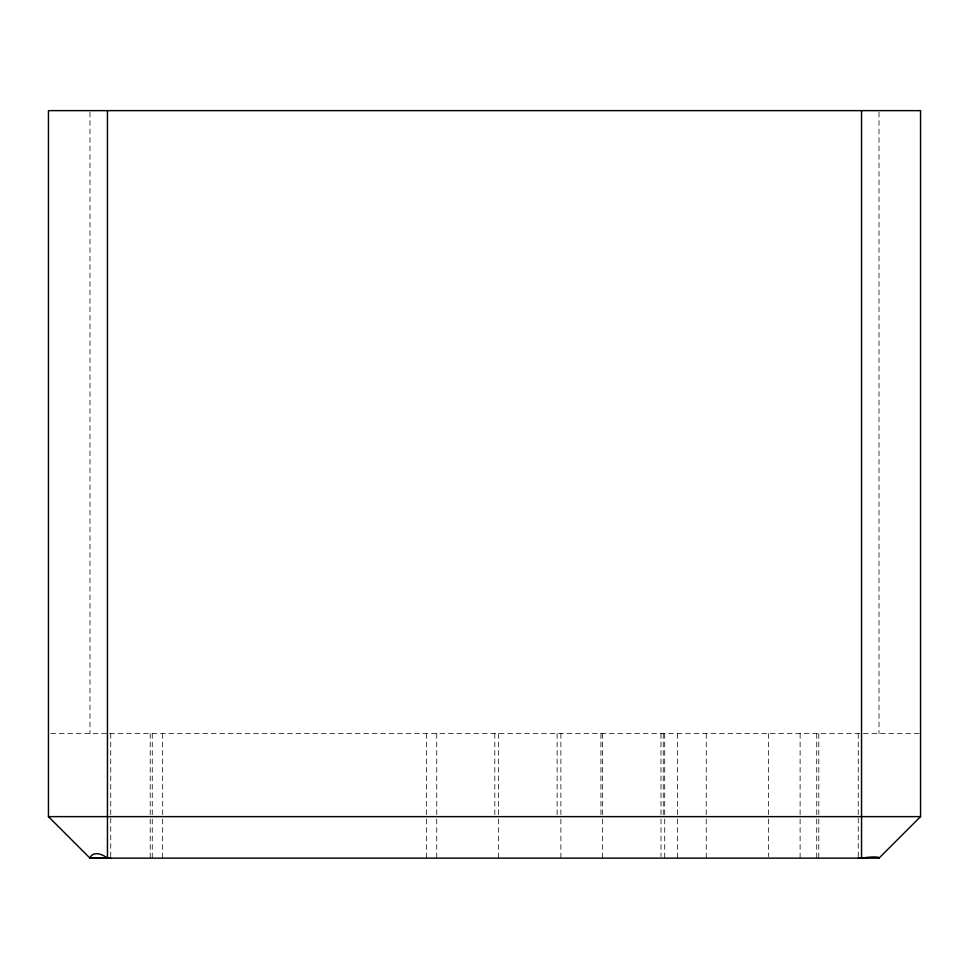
<?xml version="1.0" encoding="UTF-8"?>
<svg xmlns="http://www.w3.org/2000/svg" width="969" height="969" viewBox="0 0 969 969"><rect width="100%" height="100%" fill="white"/><g stroke="black" fill="none" stroke-linecap="round" stroke-linejoin="round"><path stroke-width="0.73" stroke-dasharray="4.84 3.63" d="M50.824 733.569L108.116 733.569M109.63 733.569L919.351 733.569M879.016 112.15L879.016 733.569M858.255 733.569L858.255 816.625M858.255 818.102L858.255 856.669M818.805 733.569L818.805 817.618M818.805 819.12L818.805 858.146M816.734 733.569L816.734 817.618M816.734 819.12L816.734 858.146M800.115 733.569L800.115 817.618M800.115 819.12L800.115 858.146M768.574 733.569L768.526 817.618M768.526 819.12L768.526 856.644M706.28 733.569L706.244 817.618M706.244 819.12L706.244 858.146M677.61 733.569L677.61 817.618M677.61 819.12L677.61 858.146M664.71 733.569L664.71 817.618M664.71 819.12L664.71 858.146M663.232 733.569L663.232 816.625M660.991 733.569L660.991 817.618M660.991 819.12L660.991 856.644M602.415 733.569L602.415 817.618M602.415 819.12L602.415 858.146M600.937 733.569L600.937 816.625M560.894 733.569L560.894 817.618M560.894 819.12L560.894 858.146M557.114 733.569L557.114 816.625M498.599 733.569L498.599 817.618M498.599 819.12L498.599 858.146M494.82 733.569L494.82 816.625M436.74 733.569L436.74 817.618M436.74 819.12L436.74 858.146M426.36 733.569L426.36 817.618M426.36 819.12L426.36 858.146M162.659 733.569L162.659 817.618M162.659 819.12L162.659 858.146M152.266 733.569L152.266 817.618M152.266 819.12L152.266 858.146M150.195 733.569L150.195 817.618M150.195 819.12L150.195 858.146M110.745 733.569L110.745 815.111M110.745 818.102L110.745 856.669M89.984 112.15L89.984 733.569"/><path stroke-width="1.45" d="M920.55 816.625L879.016 858.146L89.984 858.146L48.45 816.625L48.45 110.636L920.55 110.636L920.55 816.625L48.45 816.625M110.745 858.146L89.984 858.146A16.824 9.823 46 0 1 107.45 858.146L107.45 110.636M861.55 110.636L861.55 858.146A16.122 2.326 -8.4 0 1 879.016 858.146A20.761 1.114 -3.1 0 0 878.617 857.953M858.255 858.146A20.761 1.114 -3.1 0 1 860.969 858.013"/></g></svg>
